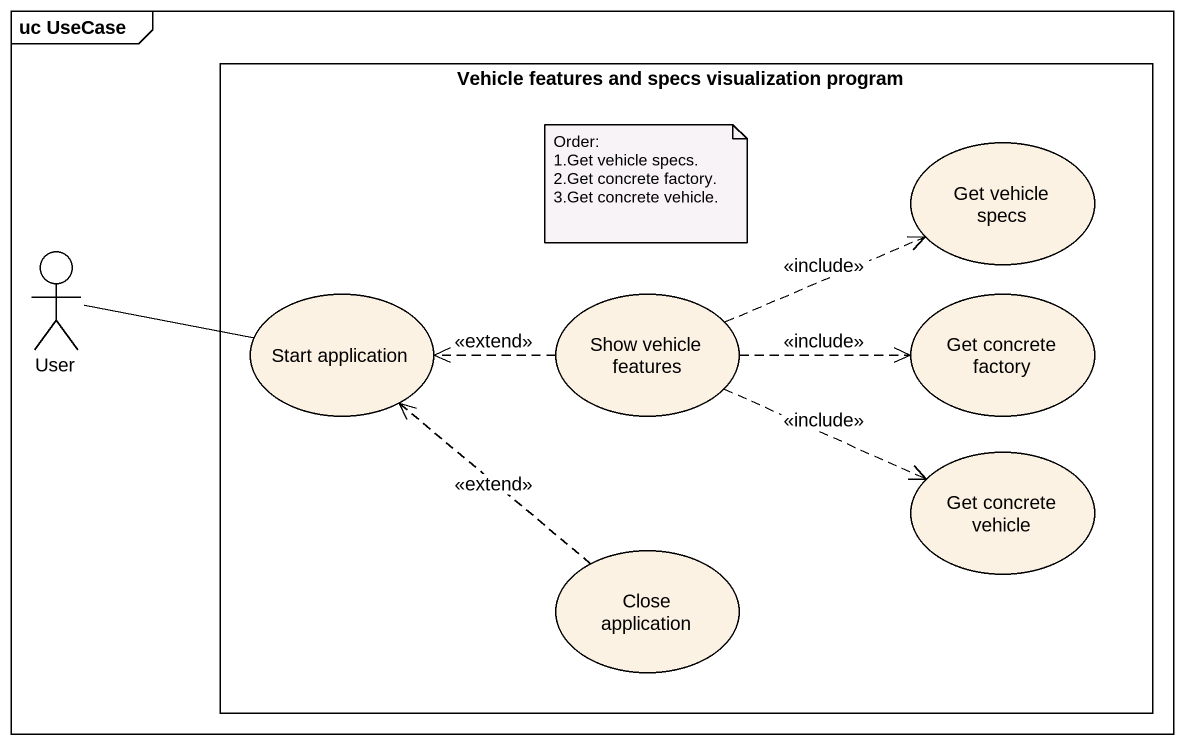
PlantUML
@startuml
mainframe uc UseCase
rectangle "Vehicle features and specs visualization program" as Vehicle_features_and_specs {
  usecase "Get vehicle specs" as Get_vehicle_specs
  usecase "Start application" as Start_application
  usecase "Show vehicle features" as Show_vehicle_features
  usecase "Get concrete factory" as Get_concrete_factory
  usecase "Get concrete vehicle" as Get_concrete_vehicle
  usecase "Close application" as Close_application
}
actor User
User -right- Start_application
Show_vehicle_features .right.> Get_vehicle_specs : <<include>>
Show_vehicle_features .left.> Start_application : <<extend>>
Show_vehicle_features .right.> Get_concrete_factory : <<include>>
Show_vehicle_features .right.> Get_concrete_vehicle : <<include>>
Close_application .up.> Start_application : <<extend>>
note as N1
  Order:
  1.Get vehicle specs.
  2.Get concrete factory.
  3.Get concrete vehicle.
end note
@enduml
